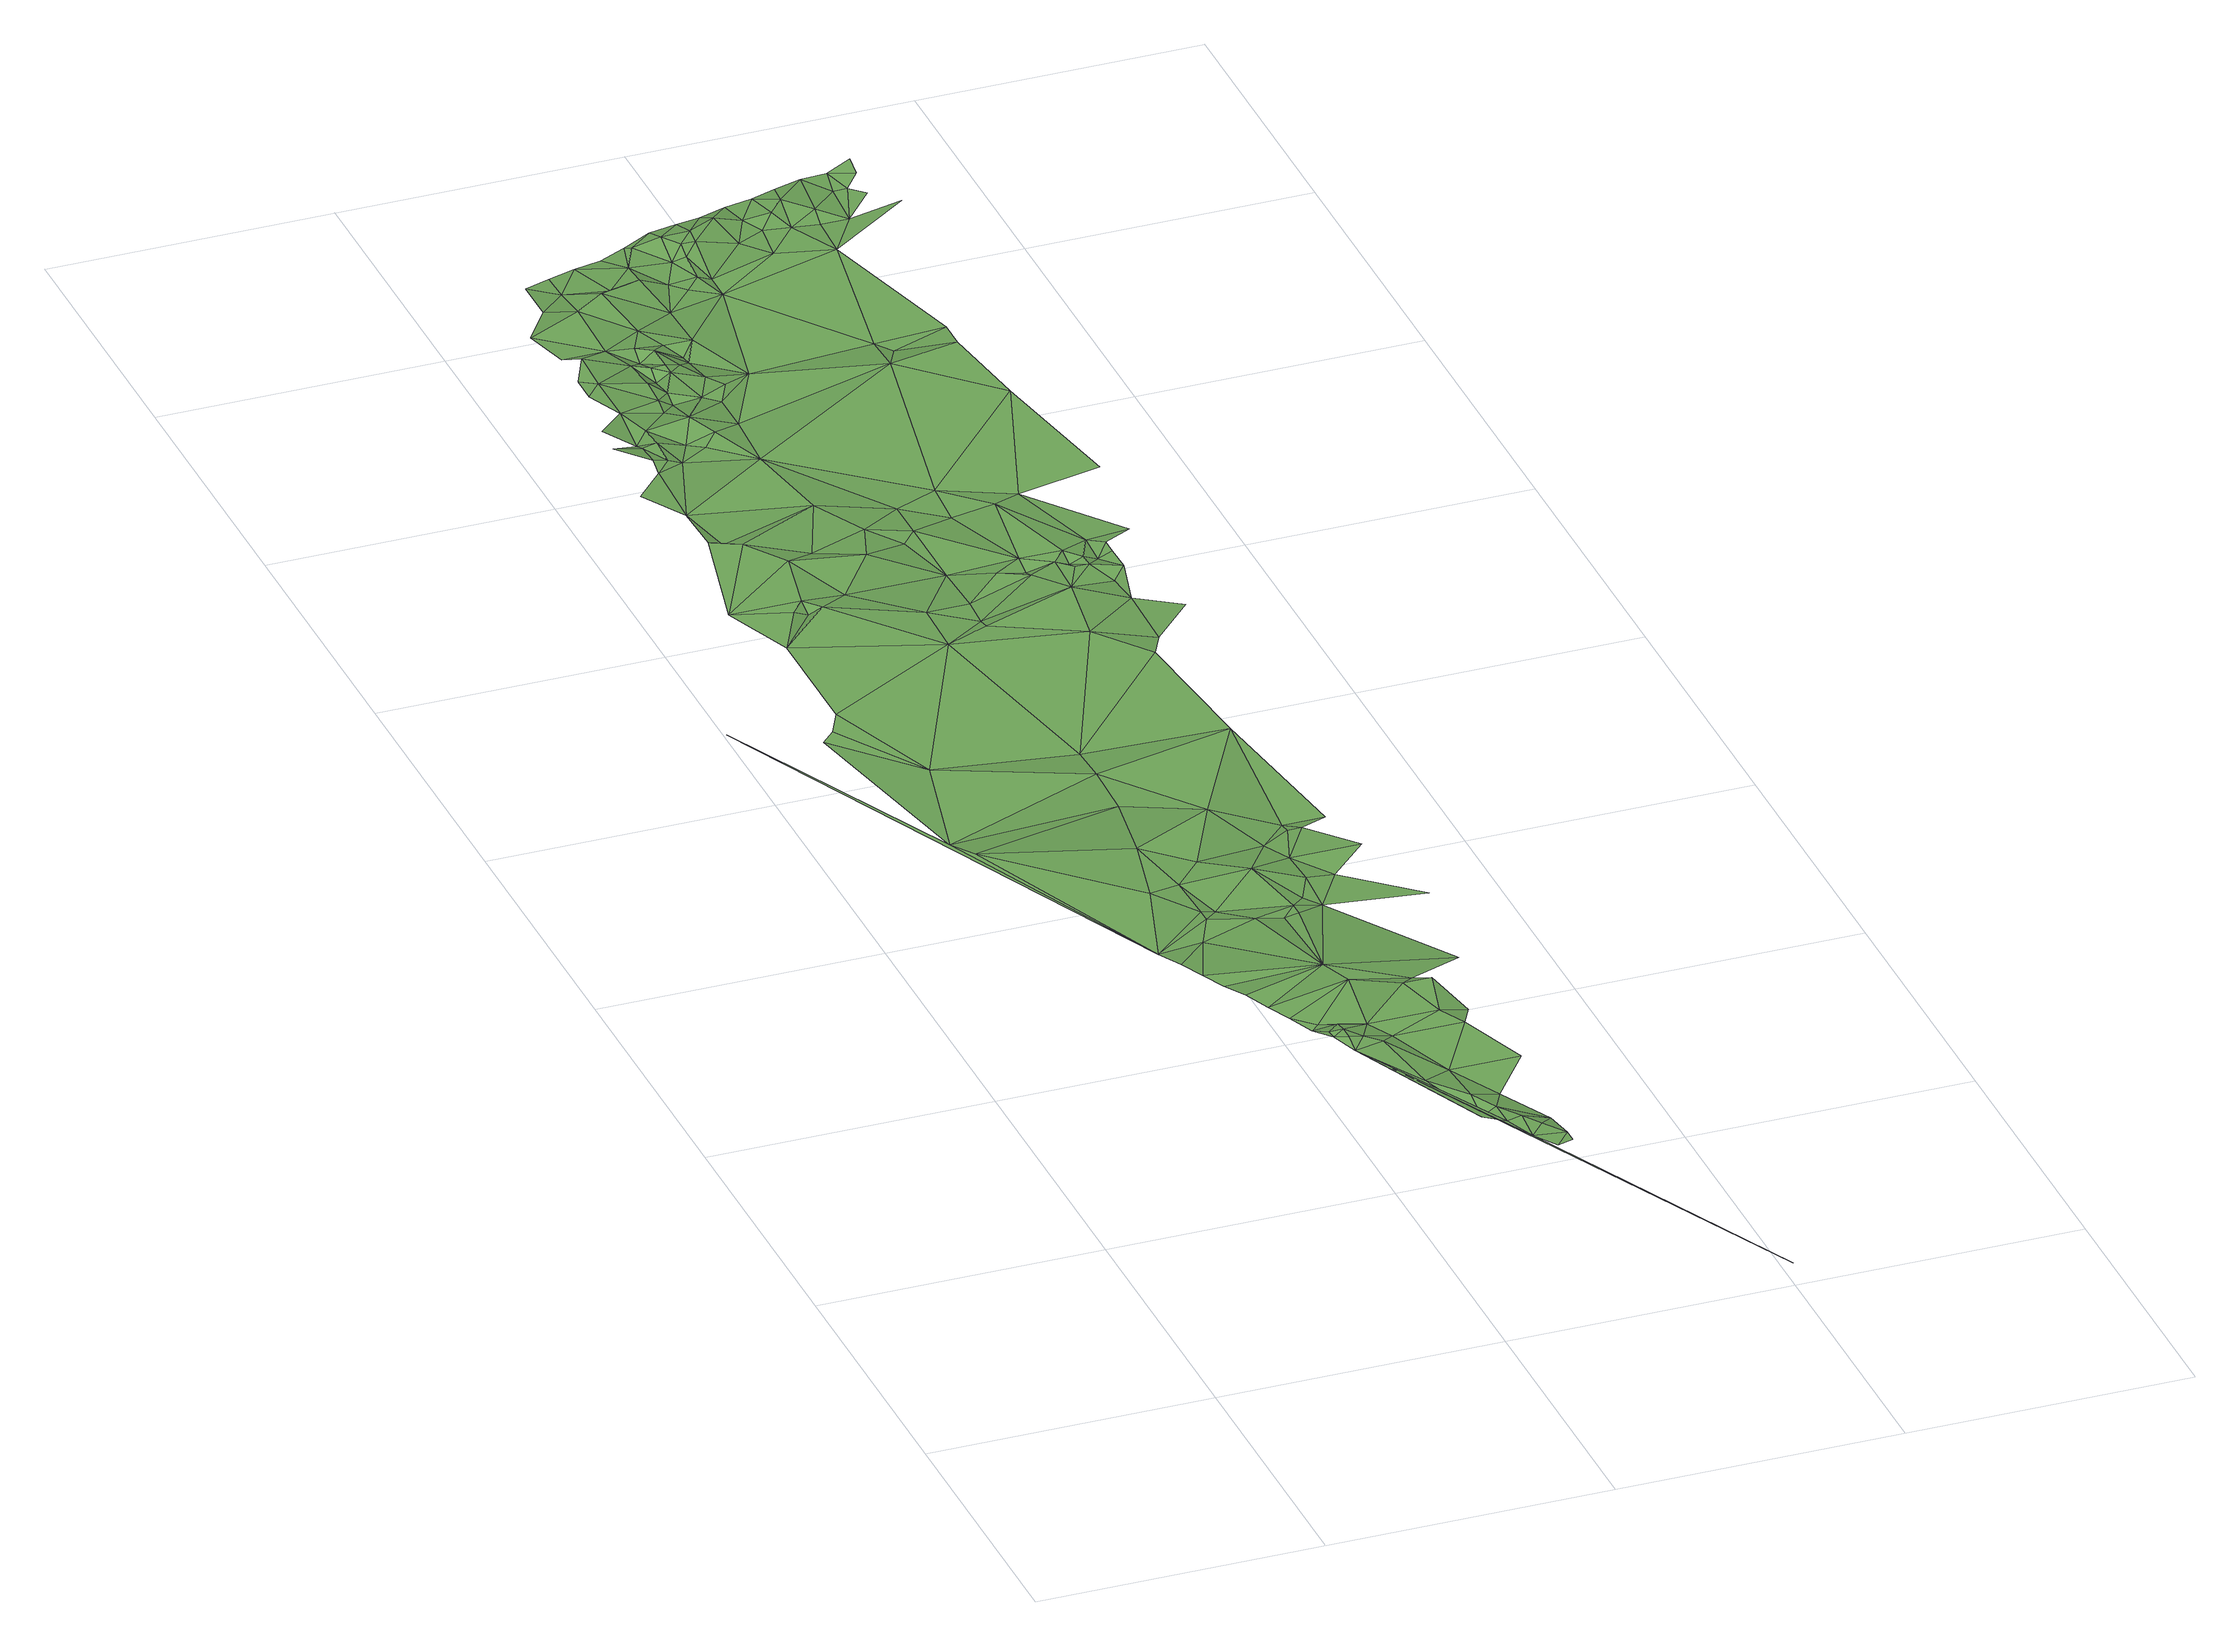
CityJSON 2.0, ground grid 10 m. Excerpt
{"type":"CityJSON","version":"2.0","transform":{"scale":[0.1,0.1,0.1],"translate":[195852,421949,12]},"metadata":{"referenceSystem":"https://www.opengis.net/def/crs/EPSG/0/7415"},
"CityObjects":{
"plantcover1":{"type":"PlantCover","attributes":{"3df_class":"Forest","bgt_fysiekvoorkomen":"groenvoorziening","bgt_status":"bestaand","identificatienamespace":"NL.IMGeo","begroeidterreindeeloptalud":"true","plus_fysiekvoorkomen":"gras- en kruidachtigen","relatievehoogteligging":0,"aantal_punten":0},"geometry":[{"type":"MultiSurface","lod":"1","boundaries":[[[0,1,2]],[[0,3,1]],[[4,1,5]],[[6,4,5]],[[0,7,3]],[[0,8,9]],[[10,9,8]],[[11,6,5]],[[1,3,12]],[[13,14,15]],[[16,17,13]],[[18,19,14]],[[15,14,20]],[[21,13,15]],[[13,21,16]],[[14,19,20]],[[21,15,20]],[[18,22,19]],[[9,23,0]],[[10,24,25]],[[19,22,20]],[[25,24,26]],[[3,7,27]],[[26,28,25]],[[0,29,7]],[[22,18,30]],[[18,31,30]],[[31,18,32]],[[29,0,23]],[[33,28,17]],[[34,5,1]],[[35,16,21]],[[36,32,18]],[[35,21,20]],[[10,25,9]],[[20,22,35]],[[18,37,36]],[[33,17,16]],[[38,31,32]],[[22,30,39]],[[40,30,31]],[[41,32,36]],[[22,39,35]],[[41,38,32]],[[12,3,27]],[[38,40,31]],[[37,42,36]],[[35,33,16]],[[42,41,36]],[[30,40,39]],[[37,18,43]],[[23,9,44]],[[45,7,29]],[[46,47,48]],[[29,23,49]],[[33,25,28]],[[41,50,38]],[[42,37,51]],[[52,53,37]],[[5,54,11]],[[50,40,38]],[[27,7,45]],[[49,45,29]],[[34,1,12]],[[51,37,53]],[[25,44,9]],[[55,41,42]],[[52,56,53]],[[44,49,23]],[[42,51,55]],[[41,55,50]],[[54,46,11]],[[53,55,51]],[[39,57,35]],[[58,48,47]],[[47,46,59]],[[39,40,60]],[[61,27,45]],[[62,59,46]],[[63,33,35]],[[64,65,48]],[[50,66,40]],[[45,49,67]],[[49,44,68]],[[69,44,25]],[[58,70,48]],[[71,5,34]],[[58,47,59]],[[35,57,63]],[[39,60,57]],[[70,64,48]],[[61,45,67]],[[25,33,72]],[[58,59,62]],[[71,54,5]],[[40,66,60]],[[73,69,25]],[[62,46,54]],[[68,44,69]],[[67,49,68]],[[74,75,65]],[[64,74,65]],[[76,27,61]],[[63,72,33]],[[77,78,75]],[[76,12,27]],[[79,58,62]],[[80,73,25]],[[68,69,73]],[[63,57,81]],[[57,60,82]],[[79,70,58]],[[63,81,72]],[[76,34,12]],[[80,68,73]],[[67,68,83]],[[82,81,57]],[[84,85,86]],[[61,67,87]],[[77,75,88]],[[89,25,72]],[[84,86,90]],[[91,64,70]],[[80,83,68]],[[77,92,85]],[[93,79,62]],[[89,80,25]],[[86,85,92]],[[87,76,61]],[[94,75,74]],[[95,90,96]],[[97,67,83]],[[64,94,74]],[[77,88,92]],[[62,54,93]],[[90,86,98]],[[98,86,92]],[[97,83,80]],[[67,97,99]],[[92,88,98]],[[70,79,100]],[[101,90,98]],[[96,90,101]],[[87,67,99]],[[91,94,64]],[[70,100,91]],[[96,102,103]],[[104,88,75]],[[103,102,105]],[[106,97,80]],[[88,107,98]],[[101,98,107]],[[108,96,101]],[[109,71,34]],[[99,97,106]],[[105,102,110]],[[111,76,87]],[[96,112,102]],[[88,113,107]],[[114,93,54]],[[87,99,115]],[[75,94,104]],[[116,79,93]],[[109,34,76]],[[117,101,107]],[[108,112,96]],[[118,54,71]],[[100,79,116]],[[117,108,101]],[[119,114,54]],[[111,87,115]],[[120,121,122]],[[106,80,123]],[[104,113,88]],[[100,124,91]],[[110,121,120]],[[125,110,102]],[[113,126,107]],[[127,115,99]],[[128,102,112]],[[124,94,91]],[[117,107,126]],[[129,93,114]],[[130,99,106]],[[128,125,102]],[[111,115,127]],[[131,112,108]],[[117,131,108]],[[116,93,129]],[[104,126,113]],[[127,99,130]],[[121,110,125]],[[132,122,133]],[[109,76,111]],[[133,122,121]],[[118,119,54]],[[128,112,134]],[[134,112,131]],[[117,126,135]],[[100,136,124]],[[111,127,137]],[[128,134,138]],[[128,138,125]],[[139,131,117]],[[116,136,100]],[[135,126,104]],[[134,131,139]],[[125,140,121]],[[141,125,138]],[[134,142,138]],[[132,143,144]],[[145,71,109]],[[140,125,141]],[[146,117,135]],[[94,124,147]],[[139,117,146]],[[145,118,71]],[[133,143,132]],[[148,121,140]],[[138,142,141]],[[94,147,104]],[[142,134,139]],[[109,111,137]],[[149,129,114]],[[129,150,116]],[[151,124,136]],[[140,141,152]],[[114,119,153]],[[142,152,141]],[[154,133,121]],[[154,121,148]],[[116,151,136]],[[143,155,144]],[[156,148,140]],[[152,156,140]],[[151,147,124]],[[142,157,152]],[[142,139,158]],[[143,133,159]],[[152,157,156]],[[158,157,142]],[[139,146,160]],[[148,156,161]],[[133,154,159]],[[150,129,149]],[[148,161,154]],[[139,160,158]],[[118,153,119]],[[155,143,162]],[[163,151,116]],[[164,156,157]],[[135,165,146]],[[163,116,150]],[[158,164,157]],[[159,166,143]],[[156,167,161]],[[104,147,168]],[[153,149,114]],[[167,156,164]],[[166,162,143]],[[169,147,151]],[[146,165,160]],[[154,161,170]],[[160,165,158]],[[165,164,158]],[[159,154,171]],[[161,167,170]],[[150,149,172]],[[170,167,164]],[[163,169,151]],[[163,150,172]],[[159,173,166]],[[154,170,171]],[[165,170,164]],[[174,135,104]],[[169,168,147]],[[175,118,145]],[[166,176,162]],[[173,159,171]],[[177,172,149]],[[162,176,178]],[[177,163,172]],[[153,118,179]],[[166,173,176]],[[177,149,153]],[[179,118,175]],[[180,169,163]],[[168,174,104]],[[169,180,168]],[[181,163,177]],[[182,177,153]],[[174,165,135]],[[173,171,183]],[[176,184,178]],[[173,183,176]],[[170,165,185]],[[180,163,181]],[[186,182,153]],[[171,170,185]],[[182,187,177]],[[187,181,177]],[[188,153,179]],[[184,176,189]],[[188,186,153]],[[183,171,190]],[[186,187,182]],[[176,183,191]],[[181,187,192]],[[179,175,193]],[[189,176,191]],[[194,168,180]],[[187,186,192]],[[171,185,190]],[[184,189,195]],[[180,181,196]],[[192,186,197]],[[188,179,198]],[[183,190,199]],[[196,181,192]],[[186,188,198]],[[183,199,191]],[[197,186,198]],[[200,189,191]],[[195,189,200]],[[196,192,197]],[[194,180,196]],[[190,185,199]],[[191,199,201]],[[198,202,197]],[[203,185,165]],[[191,204,200]],[[196,197,205]],[[191,201,204]],[[197,202,205]],[[185,206,199]],[[201,199,206]],[[200,207,195]],[[204,208,200]],[[204,201,209]],[[201,206,209]],[[174,203,165]],[[196,210,194]],[[168,194,211]],[[200,208,207]],[[210,196,205]],[[204,209,208]],[[212,209,206]],[[168,211,174]],[[185,213,206]],[[214,207,208]],[[209,215,208]],[[208,215,214]],[[209,212,215]],[[206,213,212]],[[174,216,203]],[[217,214,215]],[[211,194,218]],[[185,203,219]],[[212,220,215]],[[220,217,215]],[[219,213,185]],[[174,221,216]],[[212,222,220]],[[213,222,212]],[[216,223,203]],[[174,211,221]],[[220,224,217]],[[222,225,220]],[[213,226,222]],[[220,225,224]],[[223,216,221]],[[219,203,223]],[[222,226,225]],[[219,226,213]],[[227,224,225]],[[226,227,225]],[[227,228,224]],[[226,229,227]],[[219,230,226]],[[230,229,226]],[[227,231,228]],[[229,231,227]],[[219,232,230]],[[229,230,232]],[[229,233,231]],[[229,232,233]],[[219,234,232]],[[233,235,231]],[[236,233,232]],[[233,236,235]],[[232,237,236]],[[238,235,236]],[[239,235,238]]]}]}
},
"vertices":[
[81,265,11],[42,352,12],[0,444,11],[47,342,13],[27,427,12],[52,397,13],[32,432,12],[92,302,11],[85,255,12],[97,267,11],[89,246,12],[37,442,12],[102,357,11],[109,199,13],[113,190,15],[112,192,16],[112,202,13],[105,209,13],[117,181,14],[117,187,16],[117,192,16],[117,197,15],[122,187,15],[102,277,13],[93,237,12],[127,237,13],[97,228,13],[97,327,13],[101,218,13],[102,282,13],[127,182,15],[132,157,13],[142,132,11],[132,227,12],[102,377,12],[127,197,13],[147,122,14],[152,112,13],[142,142,14],[132,187,13],[142,162,12],[147,132,14],[152,122,15],[202,7,13],[117,272,13],[102,302,12],[37,487,12],[47,507,12],[27,513,12],[107,282,12],[152,142,12],[157,117,14],[157,102,14],[162,107,15],[87,472,11],[162,122,12],[162,102,15],[152,197,13],[52,513,12],[52,507,10],[157,187,13],[112,312,13],[57,507,12],[147,217,13],[47,553,12],[37,558,12],[167,162,12],[127,302,13],[132,277,12],[127,272,11],[57,538,12],[102,392,11],[152,222,11],[132,272,12],[42,558,10],[37,578,11],[127,342,13],[37,603,13],[27,593,12],[67,513,11],[142,277,10],[157,217,13],[162,197,11],[137,282,11],[27,618,16],[37,608,15],[37,618,14],[137,317,11],[47,608,12],[172,232,9],[37,623,12],[67,543,10],[42,608,14],[87,492,12],[77,568,12],[27,628,17],[37,638,16],[142,292,12],[42,618,15],[142,307,11],[82,533,12],[42,628,14],[37,658,16],[32,653,15],[72,603,11],[32,663,15],[152,292,11],[52,618,12],[52,638,13],[152,387,13],[37,673,17],[147,327,11],[52,643,15],[57,613,13],[102,482,11],[147,322,12],[102,513,11],[57,628,16],[132,462,12],[102,477,12],[32,678,15],[47,678,15],[27,693,16],[177,272,10],[87,548,12],[52,668,14],[62,618,15],[152,322,12],[52,653,16],[102,492,12],[167,307,11],[57,643,12],[37,708,15],[47,703,16],[57,648,14],[72,623,13],[97,538,10],[162,327,11],[57,658,12],[67,643,13],[57,673,11],[57,663,15],[62,658,15],[47,718,14],[37,724,15],[147,442,12],[72,638,13],[102,558,11],[57,678,14],[127,502,12],[117,507,12],[102,543,11],[62,663,15],[137,492,11],[62,688,14],[46,727,15],[62,673,15],[67,663,14],[72,653,14],[57,708,18],[77,648,13],[67,678,13],[56,730,15],[127,513,12],[72,668,11],[87,653,12],[62,713,15],[72,673,10],[117,563,12],[117,548,10],[77,678,13],[77,698,12],[127,507,10],[72,713,17],[132,643,12],[152,452,11],[72,723,16],[137,507,12],[66,732,15],[152,477,12],[132,548,12],[142,513,12],[142,502,12],[82,713,13],[75,735,16],[97,703,12],[147,502,12],[142,507,10],[152,492,10],[77,733,17],[87,708,13],[87,723,15],[147,507,12],[167,467,12],[142,553,11],[85,738,18],[152,518,11],[152,507,10],[157,497,12],[92,713,14],[87,733,19],[92,723,16],[157,507,12],[132,658,11],[92,728,18],[157,513,12],[97,713,12],[95,740,18],[97,733,19],[97,728,18],[167,518,12],[162,613,12],[112,728,14],[122,723,11],[104,743,17],[107,738,19],[137,653,10],[114,746,17],[172,558,12],[142,718,11],[117,738,16],[157,648,12],[122,733,14],[157,658,12],[124,748,17],[127,738,17],[132,733,13],[132,743,18],[133,751,17],[142,738,15],[142,733,12],[143,754,17],[152,733,12],[152,748,14],[172,738,12],[153,756,16],[157,748,14],[162,743,14],[162,753,16],[162,759,18]
]}
